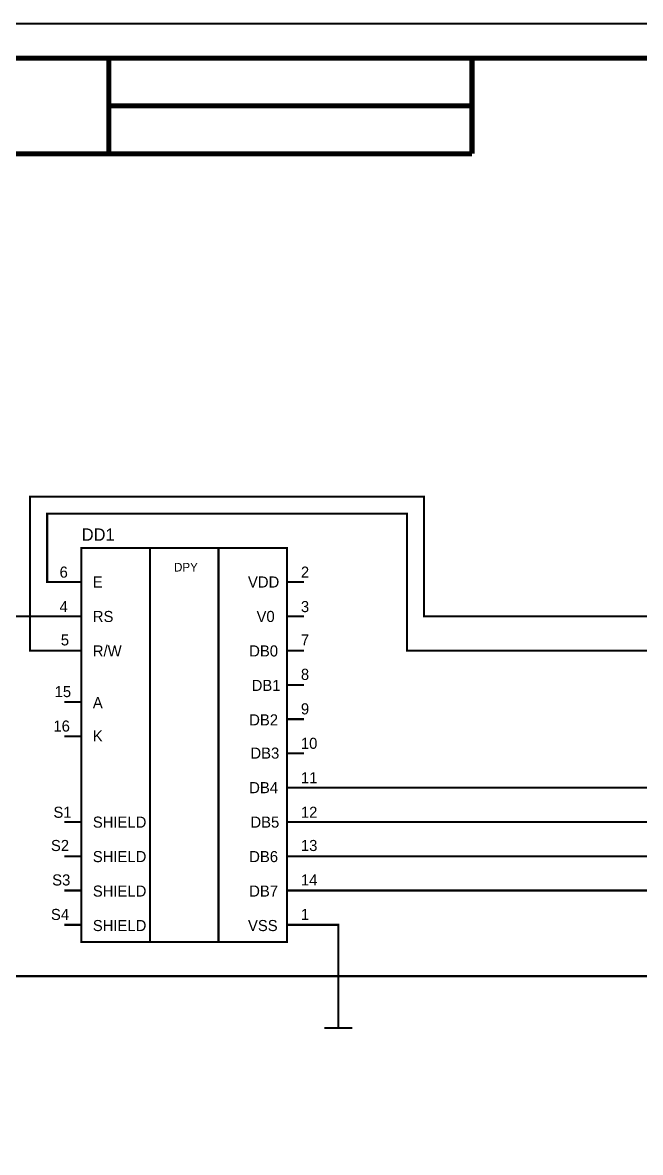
# Model space of a CAD drawing. Header units: millimetres. Extents: x 0 to 841, y 0 to 594.
# Drawn here: x 91.4 to 181.6, y 429.3 to 594.1 of the extents above; entities that cross this region are included whole.
import ezdxf

# ---------------------------------------------------------------- set-up
doc = ezdxf.new("R2010")
doc.units = ezdxf.units.MM
doc.layers.add('Sheet', color=255, linetype='Continuous')

msp = doc.modelspace()

# ---------------------------------------------------------------- linework, layer by layer
at = {"layer": 'Sheet'}
for points, const_width in [([(0.04, 594), (841, 594)], 0.3), ([(20.03, 588.97), (836.01, 588.97)], 0.749), ([(104.02, 588.99), (104.02, 575)], 0.749), ([(157.02, 588.99), (157.02, 575)], 0.749), ([(157.02, 582), (104.02, 582)], 0.749), ([(20.03, 575), (157.02, 575)], 0.749), ([(97.52, 502.49), (92.53, 502.49), (92.53, 524.99), (150.02, 524.99), (150.02, 507.5), (217.52, 507.5)], 0.3), ([(97.52, 512.5), (95.03, 512.5), (95.03, 522.49), (147.53, 522.49), (147.53, 502.49), (217.52, 502.49)], 0.3), ([(110.02, 460), (110.02, 517.49)], 0.3), ([(120.03, 460), (120.03, 517.49)], 0.3), ([(100.03, 512.5), (97.52, 512.5)], 0.3), ([(130.02, 512.5), (132.52, 512.5)], 0.3), ([(97.52, 507.5), (90.02, 507.5), (90.02, 455), (255.02, 455), (255.02, 462.49), (250.01, 462.49)], 0.3), ([(100.03, 507.5), (97.52, 507.5)], 0.3), ([(130.02, 507.5), (132.52, 507.5)], 0.3), ([(100.03, 502.49), (97.52, 502.49)], 0.3), ([(130.02, 502.49), (132.52, 502.49)], 0.3), ([(130.02, 497.49), (132.52, 497.49)], 0.3), ([(100.03, 495), (97.52, 495)], 0.3), ([(130.02, 492.5), (132.52, 492.5)], 0.3), ([(100.03, 489.99), (97.52, 489.99)], 0.3), ([(130.02, 487.5), (132.52, 487.5)], 0.3), ([(130.02, 482.49), (132.52, 482.49)], 0.3), ([(132.52, 482.49), (217.52, 482.49)], 0.3), ([(100.03, 477.49), (97.52, 477.49)], 0.3), ([(130.02, 477.49), (132.52, 477.49)], 0.3), ([(132.52, 477.49), (217.52, 477.49)], 0.3), ([(100.03, 472.5), (97.52, 472.5)], 0.3), ([(130.02, 472.5), (132.52, 472.5)], 0.3), ([(132.52, 472.5), (200.02, 472.5), (200.02, 467.5), (217.52, 467.5)], 0.3), ([(100.03, 467.5), (97.52, 467.5)], 0.3), ([(130.02, 467.5), (132.52, 467.5)], 0.3), ([(132.52, 467.5), (197.52, 467.5), (197.52, 462.49), (217.52, 462.49)], 0.3), ([(100.03, 462.49), (97.52, 462.49)], 0.3), ([(130.02, 462.49), (132.52, 462.49)], 0.3), ([(137.52, 452.5), (137.52, 462.49), (132.52, 462.49)], 0.3), ([(137.52, 452.5), (137.52, 447.42)], 0.3), ([(135.49, 447.42), (139.55, 447.42)], 0.3)]:
    msp.add_lwpolyline(points, dxfattribs=dict(at, const_width=const_width))
for points, const_width in [([(0.04, 594), (0.04, 0), (841, 0), (841, 594), (0.04, 594), (0.04, 594)], 0.0991), ([(0.04, 594), (0.04, 0), (841, 0), (841, 594), (0.04, 594), (0.04, 594)], 0.0991), ([(100.03, 517.49), (130.02, 517.49), (130.02, 460), (100.03, 460), (100.03, 517.49)], 0.3)]:
    msp.add_lwpolyline(points, close=True, dxfattribs=dict(at, const_width=const_width))

# ---------------------------------------------------------------- texts
for s, height, p in [('DD1', 1.797, (100.07, 518.54)), ('6', 1.62, (96.84, 513.15)), ('DPY', 1.258, (113.55, 514.05)), ('2', 1.62, (132.05, 513.15)), ('E', 1.62, (101.69, 511.71)), ('VDD', 1.617, (124.33, 511.71)), ('4', 1.62, (96.84, 508.12)), ('3', 1.62, (132.05, 508.12)), ('RS', 1.617, (101.69, 506.68)), ('V0', 1.617, (125.58, 506.68)), ('5', 1.62, (97.02, 503.26)), ('7', 1.62, (132.05, 503.26)), ('R/W', 1.617, (101.69, 501.65)), ('DB0', 1.617, (124.51, 501.65)), ('8', 1.62, (132.05, 498.23)), ('DB1', 1.617, (124.87, 496.62)), ('15', 1.617, (96.12, 495.72)), ('A', 1.62, (101.69, 494.1)), ('9', 1.62, (132.05, 493.2)), ('DB2', 1.617, (124.51, 491.59)), ('16', 1.617, (95.94, 490.69)), ('K', 1.62, (101.69, 489.25)), ('10', 1.617, (132.05, 488.17)), ('DB3', 1.617, (124.69, 486.74)), ('11', 1.617, (132.05, 483.14)), ('DB4', 1.617, (124.51, 481.7)), ('S1', 1.617, (95.94, 478.11)), ('SHIELD', 1.617, (101.69, 476.67)), ('DB5', 1.617, (124.69, 476.67)), ('12', 1.617, (132.05, 478.11)), ('S2', 1.617, (95.58, 473.26)), ('13', 1.617, (132.05, 473.26)), ('SHIELD', 1.617, (101.69, 471.64)), ('DB6', 1.617, (124.51, 471.64)), ('S3', 1.617, (95.76, 468.23)), ('SHIELD', 1.617, (101.69, 466.61)), ('DB7', 1.617, (124.51, 466.61)), ('14', 1.617, (132.05, 468.23)), ('S4', 1.617, (95.58, 463.2)), ('1', 1.62, (132.05, 463.2)), ('SHIELD', 1.617, (101.69, 461.58)), ('VSS', 1.617, (124.33, 461.58))]:
    msp.add_text(s, height=height, dxfattribs=at).set_placement(p)

doc.saveas('drawing.dxf')
